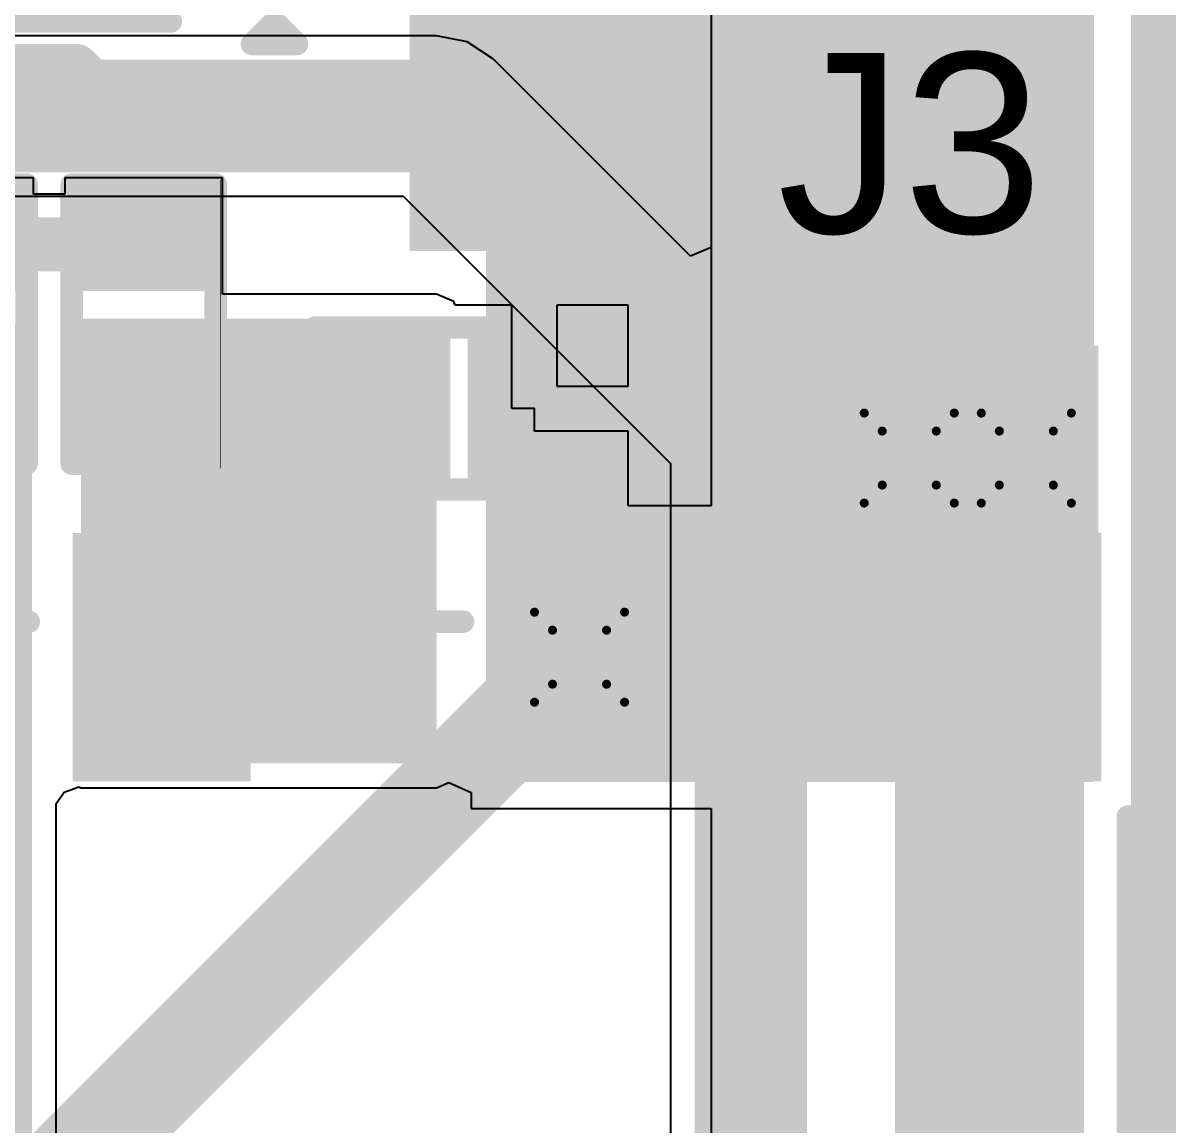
# Model space of a CAD drawing. Header units: inches. Extents: x -0.3 to 9.9, y -0.4 to 5.
# Drawn here: x 4.3742 to 4.6302, y 0.8498 to 1.0946 of the extents above; entities that cross this region are included whole.
import ezdxf

# ---------------------------------------------------------------- set-up
doc = ezdxf.new("R2010")
doc.units = ezdxf.units.IN
doc.header["$MEASUREMENT"] = 0
for name, color, linetype in [('Board Outline', 216, 'Continuous'), ('Bottom Layer', 5, 'Continuous'), ('Bottom Solder', 6, 'Continuous'), ('Drill Drawing', 1, 'Continuous'), ('Top Layer', 1, 'Continuous'), ('Top Overlay', 2, 'Continuous'), ('Top Paste', 8, 'Continuous'), ('Top Solder', 216, 'Continuous'), ('Via Holes', 16, 'Continuous')]:
    doc.layers.add(name, color=color, linetype=linetype)
doc.styles.add('Arial', font='', dxfattribs={"height": 0.2})
doc.styles.add('Arial_Bold', font='', dxfattribs={"height": 0.2})
doc.styles.get('Arial').set_extended_font_data('Arial')
doc.styles.get('Arial_Bold').set_extended_font_data('Arial', bold=True)

# ---------------------------------------------------------------- blocks, each defined once
blk = doc.blocks.new('R___0402_62')
at = {"layer": 'Top Layer'}
for points in [[(-0.0275, -0.0125), (-0.0275, 0.0125), (-0.0095, 0.0125), (-0.0095, -0.0125)], [(0.0095, -0.0125), (0.0095, 0.0125), (0.0275, 0.0125), (0.0275, -0.0125)]]:
    blk.add_hatch(color=1, dxfattribs=at).paths.add_polyline_path(points)
at = {"layer": 'Top Paste'}
for points in [[(-0.0275, -0.0125), (-0.0275, 0.0125), (-0.0095, 0.0125), (-0.0095, -0.0125)], [(0.0095, -0.0125), (0.0095, 0.0125), (0.0275, 0.0125), (0.0275, -0.0125)]]:
    blk.add_hatch(color=8, dxfattribs=at).paths.add_polyline_path(points)
at = {"layer": 'Top Solder'}
for points in [[(-0.02967, -0.01467), (-0.02967, 0.01467), (-0.00733, 0.01467), (-0.00733, -0.01467)], [(0.00733, -0.01467), (0.00733, 0.01467), (0.02967, 0.01467), (0.02967, -0.01467)]]:
    blk.add_hatch(color=216, dxfattribs=at).paths.add_polyline_path(points)
at = {"layer": 'Top Overlay'}
for points in [[(-0.031, -0.016, 0.005, 0.005, 0), (-0.031, 0.016, 0.005, 0.005, 0)], [(0.031, 0.016, 0.005, 0.005, 0), (-0.031, 0.016, 0.005, 0.005, 0)], [(0.031, -0.016, 0.005, 0.005, 0), (0.031, 0.016, 0.005, 0.005, 0)], [(0.031, -0.016, 0.005, 0.005, 0), (-0.031, -0.016, 0.005, 0.005, 0)], [(0.032, -0.017, 0.000127, 0.000127, 0), (-0.032, -0.017, 0.000127, 0.000127, 0)]]:
    blk.add_lwpolyline(points, format="xyseb", dxfattribs=at)
for points in [[(-0.03225, 0.016, 0.0025, 0.0025, 1), (-0.02975, 0.016, 0.0025, 0.0025, 1)], [(-0.03225, 0.016, 0.0025, 0.0025, 1), (-0.02975, 0.016, 0.0025, 0.0025, 1)], [(0.02975, 0.016, 0.0025, 0.0025, 1), (0.03225, 0.016, 0.0025, 0.0025, 1)], [(0.02975, 0.016, 0.0025, 0.0025, 1), (0.03225, 0.016, 0.0025, 0.0025, 1)], [(-0.03225, -0.016, 0.0025, 0.0025, 1), (-0.02975, -0.016, 0.0025, 0.0025, 1)], [(-0.03225, -0.016, 0.0025, 0.0025, 1), (-0.02975, -0.016, 0.0025, 0.0025, 1)], [(0.02975, -0.016, 0.0025, 0.0025, 1), (0.03225, -0.016, 0.0025, 0.0025, 1)], [(0.02975, -0.016, 0.0025, 0.0025, 1), (0.03225, -0.016, 0.0025, 0.0025, 1)], [(-0.03203, -0.017, 0.0000635, 0.0000635, 1), (-0.03197, -0.017, 0.0000635, 0.0000635, 1)], [(0.03197, -0.017, 0.0000635, 0.0000635, 1), (0.03203, -0.017, 0.0000635, 0.0000635, 1)]]:
    blk.add_lwpolyline(points, format="xyseb", close=True, dxfattribs=at)
blk = doc.blocks.new('R___0402_63')
at = {"layer": 'Top Layer'}
for points in [[(-0.0275, -0.0125), (-0.0275, 0.0125), (-0.0095, 0.0125), (-0.0095, -0.0125)], [(0.0095, -0.0125), (0.0095, 0.0125), (0.0275, 0.0125), (0.0275, -0.0125)]]:
    blk.add_hatch(color=1, dxfattribs=at).paths.add_polyline_path(points)
at = {"layer": 'Top Paste'}
for points in [[(-0.0275, -0.0125), (-0.0275, 0.0125), (-0.0095, 0.0125), (-0.0095, -0.0125)], [(0.0095, -0.0125), (0.0095, 0.0125), (0.0275, 0.0125), (0.0275, -0.0125)]]:
    blk.add_hatch(color=8, dxfattribs=at).paths.add_polyline_path(points)
at = {"layer": 'Top Solder'}
for points in [[(-0.02967, -0.01467), (-0.02967, 0.01467), (-0.00733, 0.01467), (-0.00733, -0.01467)], [(0.00733, -0.01467), (0.00733, 0.01467), (0.02967, 0.01467), (0.02967, -0.01467)]]:
    blk.add_hatch(color=216, dxfattribs=at).paths.add_polyline_path(points)
at = {"layer": 'Top Overlay'}
for points in [[(-0.031, 0.016, 0.005, 0.005, 0), (-0.031, -0.016, 0.005, 0.005, 0)], [(-0.031, 0.016, 0.005, 0.005, 0), (0.031, 0.016, 0.005, 0.005, 0)], [(0.031, 0.016, 0.005, 0.005, 0), (0.031, -0.016, 0.005, 0.005, 0)], [(-0.031, -0.016, 0.005, 0.005, 0), (0.031, -0.016, 0.005, 0.005, 0)], [(-0.032, -0.017, 0.000127, 0.000127, 0), (0.032, -0.017, 0.000127, 0.000127, 0)]]:
    blk.add_lwpolyline(points, format="xyseb", dxfattribs=at)
for points in [[(-0.03225, 0.016, 0.0025, 0.0025, 1), (-0.02975, 0.016, 0.0025, 0.0025, 1)], [(-0.03225, 0.016, 0.0025, 0.0025, 1), (-0.02975, 0.016, 0.0025, 0.0025, 1)], [(0.02975, 0.016, 0.0025, 0.0025, 1), (0.03225, 0.016, 0.0025, 0.0025, 1)], [(0.02975, 0.016, 0.0025, 0.0025, 1), (0.03225, 0.016, 0.0025, 0.0025, 1)], [(-0.03225, -0.016, 0.0025, 0.0025, 1), (-0.02975, -0.016, 0.0025, 0.0025, 1)], [(-0.03225, -0.016, 0.0025, 0.0025, 1), (-0.02975, -0.016, 0.0025, 0.0025, 1)], [(0.02975, -0.016, 0.0025, 0.0025, 1), (0.03225, -0.016, 0.0025, 0.0025, 1)], [(0.02975, -0.016, 0.0025, 0.0025, 1), (0.03225, -0.016, 0.0025, 0.0025, 1)], [(-0.03203, -0.017, 0.0000635, 0.0000635, 1), (-0.03197, -0.017, 0.0000635, 0.0000635, 1)], [(0.03197, -0.017, 0.0000635, 0.0000635, 1), (0.03203, -0.017, 0.0000635, 0.0000635, 1)]]:
    blk.add_lwpolyline(points, format="xyseb", close=True, dxfattribs=at)
blk = doc.blocks.new('DM3BT_DSF_PEJS_121')
at = {"layer": 'Top Layer'}
for points in [[(0.23819, -0.10039), (0.28543, -0.10039), (0.28543, -0.13189), (0.23819, -0.13189)], [(0.23819, -0.19488), (0.28543, -0.19488), (0.28543, -0.32087), (0.23819, -0.32087)]]:
    blk.add_hatch(color=1, dxfattribs=at).paths.add_polyline_path(points)
at = {"layer": 'Top Paste'}
for points in [[(0.23819, -0.10039), (0.28543, -0.10039), (0.28543, -0.13189), (0.23819, -0.13189)], [(0.23819, -0.19488), (0.28543, -0.19488), (0.28543, -0.32087), (0.23819, -0.32087)]]:
    blk.add_hatch(color=8, dxfattribs=at).paths.add_polyline_path(points)
at = {"layer": 'Top Solder'}
for points in [[(0.23419, -0.09639), (0.28943, -0.09639), (0.28943, -0.13589), (0.23419, -0.13589)], [(0.23419, -0.19088), (0.28943, -0.19088), (0.28943, -0.32487), (0.23419, -0.32487)]]:
    blk.add_hatch(color=216, dxfattribs=at).paths.add_polyline_path(points)
at = {"layer": 'Top Overlay'}
for points in [[(0.26969, 0.09055, 0.005, 0.005, 0), (0.26969, -0.08661, 0.005, 0.005, 0)], [(0.26969, -0.14567, 0.005, 0.005, 0), (0.26969, -0.18307, 0.005, 0.005, 0)], [(-0.20079, -0.33071, 0.005, 0.005, 0), (0.22638, -0.33071, 0.005, 0.005, 0)]]:
    blk.add_lwpolyline(points, format="xyseb", dxfattribs=at)
for points in [[(0.26844, -0.08661, 0.0025, 0.0025, 1), (0.27094, -0.08661, 0.0025, 0.0025, 1)], [(0.26844, -0.14567, 0.0025, 0.0025, 1), (0.27094, -0.14567, 0.0025, 0.0025, 1)], [(0.26844, -0.18307, 0.0025, 0.0025, 1), (0.27094, -0.18307, 0.0025, 0.0025, 1)], [(0.22513, -0.33071, 0.0025, 0.0025, 1), (0.22763, -0.33071, 0.0025, 0.0025, 1)]]:
    blk.add_lwpolyline(points, format="xyseb", close=True, dxfattribs=at)
blk = doc.blocks.new('DFN1006_2L__140')
at = {"layer": 'Top Layer'}
for points in [[(-0.02756, 0.01299), (-0.00591, 0.01299), (-0.00591, -0.01299), (-0.02756, -0.01299)], [(0.00591, 0.01299), (0.02756, 0.01299), (0.02756, -0.01299), (0.00591, -0.01299)]]:
    blk.add_hatch(color=1, dxfattribs=at).paths.add_polyline_path(points)
at = {"layer": 'Top Overlay'}
blk.add_hatch(color=2, dxfattribs=at).paths.add_polyline_path([(-0.045, -0.02002), (-0.032, -0.02002), (-0.032, 0.01998), (-0.045, 0.01998)])
at = {"layer": 'Top Paste'}
for points in [[(-0.02756, 0.01299), (-0.00591, 0.01299), (-0.00591, -0.01299), (-0.02756, -0.01299)], [(0.00591, 0.01299), (0.02756, 0.01299), (0.02756, -0.01299), (0.00591, -0.01299)]]:
    blk.add_hatch(color=8, dxfattribs=at).paths.add_polyline_path(points)
at = {"layer": 'Top Solder'}
for points in [[(-0.03156, 0.01699), (-0.00191, 0.01699), (-0.00191, -0.01699), (-0.03156, -0.01699)], [(0.00191, 0.01699), (0.03156, 0.01699), (0.03156, -0.01699), (0.00191, -0.01699)]]:
    blk.add_hatch(color=216, dxfattribs=at).paths.add_polyline_path(points)
at = {"layer": 'Top Overlay'}
for points in [[(-0.032, 0.018, 0.005, 0.005, 0), (0.032, 0.018, 0.005, 0.005, 0)], [(-0.032, -0.018, 0.005, 0.005, 0), (-0.032, 0.018, 0.005, 0.005, 0)], [(0.032, -0.018, 0.005, 0.005, 0), (0.032, 0.018, 0.005, 0.005, 0)], [(-0.032, -0.018, 0.005, 0.005, 0), (0.032, -0.018, 0.005, 0.005, 0)]]:
    blk.add_lwpolyline(points, format="xyseb", dxfattribs=at)
for points in [[(-0.03325, 0.018, 0.0025, 0.0025, 1), (-0.03075, 0.018, 0.0025, 0.0025, 1)], [(-0.03325, 0.018, 0.0025, 0.0025, 1), (-0.03075, 0.018, 0.0025, 0.0025, 1)], [(0.03075, 0.018, 0.0025, 0.0025, 1), (0.03325, 0.018, 0.0025, 0.0025, 1)], [(0.03075, 0.018, 0.0025, 0.0025, 1), (0.03325, 0.018, 0.0025, 0.0025, 1)], [(-0.03325, -0.018, 0.0025, 0.0025, 1), (-0.03075, -0.018, 0.0025, 0.0025, 1)], [(-0.03325, -0.018, 0.0025, 0.0025, 1), (-0.03075, -0.018, 0.0025, 0.0025, 1)], [(0.03075, -0.018, 0.0025, 0.0025, 1), (0.03325, -0.018, 0.0025, 0.0025, 1)], [(0.03075, -0.018, 0.0025, 0.0025, 1), (0.03325, -0.018, 0.0025, 0.0025, 1)]]:
    blk.add_lwpolyline(points, format="xyseb", close=True, dxfattribs=at)
blk = doc.blocks.new('S___23_163')
at = {"layer": 'Top Layer'}
for points in [[(-0.01614, 0.05748), (0.01614, 0.05748), (0.01614, 0.02126), (-0.01614, 0.02126)], [(-0.05354, -0.02126), (-0.02126, -0.02126), (-0.02126, -0.05748), (-0.05354, -0.05748)], [(0.02126, -0.02126), (0.05354, -0.02126), (0.05354, -0.05748), (0.02126, -0.05748)]]:
    blk.add_hatch(color=1, dxfattribs=at).paths.add_polyline_path(points)
at = {"layer": 'Top Paste'}
for points in [[(-0.01614, 0.05748), (0.01614, 0.05748), (0.01614, 0.02126), (-0.01614, 0.02126)], [(-0.05354, -0.02126), (-0.02126, -0.02126), (-0.02126, -0.05748), (-0.05354, -0.05748)], [(0.02126, -0.02126), (0.05354, -0.02126), (0.05354, -0.05748), (0.02126, -0.05748)]]:
    blk.add_hatch(color=8, dxfattribs=at).paths.add_polyline_path(points)
at = {"layer": 'Top Solder'}
for points in [[(-0.02014, 0.06148), (0.02014, 0.06148), (0.02014, 0.01726), (-0.02014, 0.01726)], [(-0.05754, -0.01726), (-0.01726, -0.01726), (-0.01726, -0.06148), (-0.05754, -0.06148)], [(0.01726, -0.01726), (0.05754, -0.01726), (0.05754, -0.06148), (0.01726, -0.06148)]]:
    blk.add_hatch(color=216, dxfattribs=at).paths.add_polyline_path(points)
at = {"layer": 'Top Overlay'}
for points in [[(-0.061, 0.032, 0.005, 0.005, 0), (-0.022, 0.032, 0.005, 0.005, 0)], [(-0.061, 0.032, 0.005, 0.005, 0), (-0.061, -0.023, 0.005, 0.005, 0)], [(0.022, 0.032, 0.005, 0.005, 0), (0.061, 0.032, 0.005, 0.005, 0)], [(0.061, 0.032, 0.005, 0.005, 0), (0.061, -0.023, 0.005, 0.005, 0)], [(-0.013, -0.031, 0.005, 0.005, 0), (0.013, -0.031, 0.005, 0.005, 0)], [(-0.066, -0.041, 0.005, 0.005, 0), (-0.066, -0.051, 0.005, 0.005, 0)], [(-0.066, -0.041, 0.005, 0.005, 0), (-0.061, -0.046, 0.005, 0.005, 0)], [(-0.061, -0.046, 0.005, 0.005, 0), (-0.066, -0.051, 0.005, 0.005, 0)]]:
    blk.add_lwpolyline(points, format="xyseb", dxfattribs=at)
for points in [[(-0.06225, 0.032, 0.0025, 0.0025, 1), (-0.05975, 0.032, 0.0025, 0.0025, 1)], [(-0.06225, 0.032, 0.0025, 0.0025, 1), (-0.05975, 0.032, 0.0025, 0.0025, 1)], [(-0.02325, 0.032, 0.0025, 0.0025, 1), (-0.02075, 0.032, 0.0025, 0.0025, 1)], [(0.02075, 0.032, 0.0025, 0.0025, 1), (0.02325, 0.032, 0.0025, 0.0025, 1)], [(0.05975, 0.032, 0.0025, 0.0025, 1), (0.06225, 0.032, 0.0025, 0.0025, 1)], [(0.05975, 0.032, 0.0025, 0.0025, 1), (0.06225, 0.032, 0.0025, 0.0025, 1)], [(-0.06225, -0.023, 0.0025, 0.0025, 1), (-0.05975, -0.023, 0.0025, 0.0025, 1)], [(0.05975, -0.023, 0.0025, 0.0025, 1), (0.06225, -0.023, 0.0025, 0.0025, 1)], [(-0.01425, -0.031, 0.0025, 0.0025, 1), (-0.01175, -0.031, 0.0025, 0.0025, 1)], [(0.01175, -0.031, 0.0025, 0.0025, 1), (0.01425, -0.031, 0.0025, 0.0025, 1)], [(-0.06725, -0.041, 0.0025, 0.0025, 1), (-0.06475, -0.041, 0.0025, 0.0025, 1)], [(-0.06725, -0.041, 0.0025, 0.0025, 1), (-0.06475, -0.041, 0.0025, 0.0025, 1)], [(-0.06225, -0.046, 0.0025, 0.0025, 1), (-0.05975, -0.046, 0.0025, 0.0025, 1)], [(-0.06225, -0.046, 0.0025, 0.0025, 1), (-0.05975, -0.046, 0.0025, 0.0025, 1)], [(-0.06725, -0.051, 0.0025, 0.0025, 1), (-0.06475, -0.051, 0.0025, 0.0025, 1)], [(-0.06725, -0.051, 0.0025, 0.0025, 1), (-0.06475, -0.051, 0.0025, 0.0025, 1)]]:
    blk.add_lwpolyline(points, format="xyseb", close=True, dxfattribs=at)

msp = doc.modelspace()

# ---------------------------------------------------------------- hatches: boundary and pattern name
at = {"layer": 'Bottom Layer'}
msp.add_hatch(color=5, dxfattribs=at).paths.add_polyline_path([(4.554, 0.966), (4.613, 0.966), (4.613, 1.023), (4.554, 1.023)])
h = msp.add_hatch(color=5, dxfattribs=at)
edge = h.paths.add_edge_path()
edge.add_arc((4.571, 0.998), 0.01181, 0, 360)
h = msp.add_hatch(color=5, dxfattribs=at)
edge = h.paths.add_edge_path()
edge.add_arc((4.597, 0.998), 0.01181, 0, 360)
h = msp.add_hatch(color=5, dxfattribs=at)
edge = h.paths.add_edge_path()
edge.add_arc((4.49776, 0.95376), 0.01181, 0, 360)
at = {"layer": 'Bottom Solder'}
h = msp.add_hatch(color=6, dxfattribs=at)
edge = h.paths.add_edge_path()
edge.add_arc((4.571, 0.998), 0.00591, 0, 360)
h = msp.add_hatch(color=6, dxfattribs=at)
edge = h.paths.add_edge_path()
edge.add_arc((4.597, 0.998), 0.00591, 0, 360)
h = msp.add_hatch(color=6, dxfattribs=at)
edge = h.paths.add_edge_path()
edge.add_arc((4.49776, 0.95376), 0.00591, 0, 360)
at = {"layer": 'Top Layer'}
for points in [[(4.46, 1.044), (4.612, 1.044), (4.612, 1.21695), (4.46, 1.21695)], [(4.477, 0.926), (4.612, 0.926), (4.612, 1.06), (4.477, 1.06)], [(4.33413, 0.197), (4.37613, 0.197), (4.37613, 1.028), (4.33413, 1.028)], [(4.387, 0.93017), (4.466, 0.93017), (4.466, 1.02898), (4.387, 1.02898)], [(4.56782, 0.43795), (4.60982, 0.43795), (4.60982, 0.93795), (4.56782, 0.93795)]]:
    msp.add_hatch(color=1, dxfattribs=at).paths.add_polyline_path(points)
h = msp.add_hatch(color=1, dxfattribs=at)
edge = h.paths.add_edge_path()
edge.add_arc((4.571, 0.998), 0.01181, 0, 360)
h = msp.add_hatch(color=1, dxfattribs=at)
edge = h.paths.add_edge_path()
edge.add_arc((4.597, 0.998), 0.01181, 0, 360)
h = msp.add_hatch(color=1, dxfattribs=at)
edge = h.paths.add_edge_path()
edge.add_arc((4.49776, 0.95376), 0.01181, 0, 360)
at = {"layer": 'Top Solder'}
h = msp.add_hatch(color=216, dxfattribs=at)
edge = h.paths.add_edge_path()
edge.add_arc((4.571, 0.998), 0.00591, 0, 360)
h = msp.add_hatch(color=216, dxfattribs=at)
edge = h.paths.add_edge_path()
edge.add_arc((4.597, 0.998), 0.00591, 0, 360)
h = msp.add_hatch(color=216, dxfattribs=at)
edge = h.paths.add_edge_path()
edge.add_arc((4.49776, 0.95376), 0.00591, 0, 360)
at = {"layer": 'Via Holes'}
h = msp.add_hatch(color=7, dxfattribs=at)
edge = h.paths.add_edge_path()
edge.add_arc((4.571, 0.998), 0.00591, 0, 360)
h = msp.add_hatch(color=7, dxfattribs=at)
edge = h.paths.add_edge_path()
edge.add_arc((4.597, 0.998), 0.00591, 0, 360)
h = msp.add_hatch(color=7, dxfattribs=at)
edge = h.paths.add_edge_path()
edge.add_arc((4.49776, 0.95376), 0.00591, 0, 360)

# ---------------------------------------------------------------- linework, layer by layer
at = {"layer": 'Board Outline'}
msp.add_lwpolyline([(4.62523, 2.76795, 0.01, 0.01, 0), (4.62523, -0.122, 0.01, 0.01, 0)], format="xyseb", dxfattribs=at)
at = {"layer": 'Bottom Layer'}
for p, q in [((4.527, 1.15728), (4.527, 1.04477)), ((4.466, 1.09184), (4.22239, 1.09184)), ((4.47283, 1.09048), (4.466, 1.09184)), ((4.47862, 1.08662), (4.47283, 1.09048)), ((4.52238, 1.04285), (4.47862, 1.08662)), ((4.215, 1.05616), (4.45861, 1.05616)), ((4.45861, 1.05616), (4.51798, 0.99679)), ((4.527, 1.04477), (4.52238, 1.04285)), ((4.51798, 0.99679), (4.51798, 0.82895))]:
    msp.add_line(p, q, dxfattribs=at)
for points in [[(4.215, 1.074, 0.025, 0.025, 0), (4.466, 1.074, 0.025, 0.025, 0)], [(4.466, 1.074, 0.025, 0.025, 0), (4.53582, 1.00418, 0.025, 0.025, 0)], [(4.53582, 0.82895, 0.025, 0.025, 0), (4.53582, 1.00418, 0.025, 0.025, 0)], [(4.341, 0.797, 0.022, 0.022, 0), (4.49723, 0.95323, 0.022, 0.022, 0)], [(4.49723, 0.95323, 0.022, 0.022, 0), (4.49778, 0.95323, 0.022, 0.022, 0)], [(4.49778, 0.95323, 0.022, 0.022, 0), (4.498, 0.95301, 0.022, 0.022, 0)]]:
    msp.add_lwpolyline(points, format="xyseb", dxfattribs=at)
for points in [[(4.45975, 1.074, 0.0125, 0.0125, 1), (4.47225, 1.074, 0.0125, 0.0125, 1)], [(4.45975, 1.074, 0.0125, 0.0125, 1), (4.47225, 1.074, 0.0125, 0.0125, 1)], [(4.52957, 1.00418, 0.0125, 0.0125, 1), (4.54207, 1.00418, 0.0125, 0.0125, 1)], [(4.52957, 1.00418, 0.0125, 0.0125, 1), (4.54207, 1.00418, 0.0125, 0.0125, 1)], [(4.49173, 0.95323, 0.011, 0.011, 1), (4.50273, 0.95323, 0.011, 0.011, 1)], [(4.49173, 0.95323, 0.011, 0.011, 1), (4.50273, 0.95323, 0.011, 0.011, 1)], [(4.49228, 0.95323, 0.011, 0.011, 1), (4.50328, 0.95323, 0.011, 0.011, 1)], [(4.49228, 0.95323, 0.011, 0.011, 1), (4.50328, 0.95323, 0.011, 0.011, 1)], [(4.4925, 0.95301, 0.011, 0.011, 1), (4.5035, 0.95301, 0.011, 0.011, 1)]]:
    msp.add_lwpolyline(points, format="xyseb", close=True, dxfattribs=at)
at = {"layer": 'Drill Drawing'}
for points in [[(4.561, 1.008, 0.002, 0.002, 0), (4.581, 1.008, 0.002, 0.002, 0)], [(4.561, 0.988, 0.002, 0.002, 0), (4.561, 1.008, 0.002, 0.002, 0)], [(4.581, 0.988, 0.002, 0.002, 0), (4.581, 1.008, 0.002, 0.002, 0)], [(4.587, 1.008, 0.002, 0.002, 0), (4.607, 1.008, 0.002, 0.002, 0)], [(4.587, 0.988, 0.002, 0.002, 0), (4.587, 1.008, 0.002, 0.002, 0)], [(4.607, 0.988, 0.002, 0.002, 0), (4.607, 1.008, 0.002, 0.002, 0)], [(4.565, 1.004, 0.002, 0.002, 0), (4.577, 1.004, 0.002, 0.002, 0)], [(4.565, 0.992, 0.002, 0.002, 0), (4.565, 1.004, 0.002, 0.002, 0)], [(4.577, 0.992, 0.002, 0.002, 0), (4.577, 1.004, 0.002, 0.002, 0)], [(4.591, 1.004, 0.002, 0.002, 0), (4.603, 1.004, 0.002, 0.002, 0)], [(4.591, 0.992, 0.002, 0.002, 0), (4.591, 1.004, 0.002, 0.002, 0)], [(4.603, 0.992, 0.002, 0.002, 0), (4.603, 1.004, 0.002, 0.002, 0)], [(4.565, 0.992, 0.002, 0.002, 0), (4.577, 0.992, 0.002, 0.002, 0)], [(4.591, 0.992, 0.002, 0.002, 0), (4.603, 0.992, 0.002, 0.002, 0)], [(4.561, 0.988, 0.002, 0.002, 0), (4.581, 0.988, 0.002, 0.002, 0)], [(4.587, 0.988, 0.002, 0.002, 0), (4.607, 0.988, 0.002, 0.002, 0)], [(4.48776, 0.96376, 0.002, 0.002, 0), (4.50776, 0.96376, 0.002, 0.002, 0)], [(4.48776, 0.94376, 0.002, 0.002, 0), (4.48776, 0.96376, 0.002, 0.002, 0)], [(4.50776, 0.94376, 0.002, 0.002, 0), (4.50776, 0.96376, 0.002, 0.002, 0)], [(4.49176, 0.95976, 0.002, 0.002, 0), (4.50376, 0.95976, 0.002, 0.002, 0)], [(4.49176, 0.94776, 0.002, 0.002, 0), (4.49176, 0.95976, 0.002, 0.002, 0)], [(4.50376, 0.94776, 0.002, 0.002, 0), (4.50376, 0.95976, 0.002, 0.002, 0)], [(4.49176, 0.94776, 0.002, 0.002, 0), (4.50376, 0.94776, 0.002, 0.002, 0)], [(4.48776, 0.94376, 0.002, 0.002, 0), (4.50776, 0.94376, 0.002, 0.002, 0)]]:
    msp.add_lwpolyline(points, format="xyseb", dxfattribs=at)
for points in [[(4.5605, 1.008, 0.001, 0.001, 1), (4.5615, 1.008, 0.001, 0.001, 1)], [(4.5605, 1.008, 0.001, 0.001, 1), (4.5615, 1.008, 0.001, 0.001, 1)], [(4.5805, 1.008, 0.001, 0.001, 1), (4.5815, 1.008, 0.001, 0.001, 1)], [(4.5805, 1.008, 0.001, 0.001, 1), (4.5815, 1.008, 0.001, 0.001, 1)], [(4.5865, 1.008, 0.001, 0.001, 1), (4.5875, 1.008, 0.001, 0.001, 1)], [(4.5865, 1.008, 0.001, 0.001, 1), (4.5875, 1.008, 0.001, 0.001, 1)], [(4.6065, 1.008, 0.001, 0.001, 1), (4.6075, 1.008, 0.001, 0.001, 1)], [(4.6065, 1.008, 0.001, 0.001, 1), (4.6075, 1.008, 0.001, 0.001, 1)], [(4.5645, 1.004, 0.001, 0.001, 1), (4.5655, 1.004, 0.001, 0.001, 1)], [(4.5645, 1.004, 0.001, 0.001, 1), (4.5655, 1.004, 0.001, 0.001, 1)], [(4.5765, 1.004, 0.001, 0.001, 1), (4.5775, 1.004, 0.001, 0.001, 1)], [(4.5765, 1.004, 0.001, 0.001, 1), (4.5775, 1.004, 0.001, 0.001, 1)], [(4.5905, 1.004, 0.001, 0.001, 1), (4.5915, 1.004, 0.001, 0.001, 1)], [(4.5905, 1.004, 0.001, 0.001, 1), (4.5915, 1.004, 0.001, 0.001, 1)], [(4.6025, 1.004, 0.001, 0.001, 1), (4.6035, 1.004, 0.001, 0.001, 1)], [(4.6025, 1.004, 0.001, 0.001, 1), (4.6035, 1.004, 0.001, 0.001, 1)], [(4.5645, 0.992, 0.001, 0.001, 1), (4.5655, 0.992, 0.001, 0.001, 1)], [(4.5645, 0.992, 0.001, 0.001, 1), (4.5655, 0.992, 0.001, 0.001, 1)], [(4.5765, 0.992, 0.001, 0.001, 1), (4.5775, 0.992, 0.001, 0.001, 1)], [(4.5765, 0.992, 0.001, 0.001, 1), (4.5775, 0.992, 0.001, 0.001, 1)], [(4.5905, 0.992, 0.001, 0.001, 1), (4.5915, 0.992, 0.001, 0.001, 1)], [(4.5905, 0.992, 0.001, 0.001, 1), (4.5915, 0.992, 0.001, 0.001, 1)], [(4.6025, 0.992, 0.001, 0.001, 1), (4.6035, 0.992, 0.001, 0.001, 1)], [(4.6025, 0.992, 0.001, 0.001, 1), (4.6035, 0.992, 0.001, 0.001, 1)], [(4.5605, 0.988, 0.001, 0.001, 1), (4.5615, 0.988, 0.001, 0.001, 1)], [(4.5605, 0.988, 0.001, 0.001, 1), (4.5615, 0.988, 0.001, 0.001, 1)], [(4.5805, 0.988, 0.001, 0.001, 1), (4.5815, 0.988, 0.001, 0.001, 1)], [(4.5805, 0.988, 0.001, 0.001, 1), (4.5815, 0.988, 0.001, 0.001, 1)], [(4.5865, 0.988, 0.001, 0.001, 1), (4.5875, 0.988, 0.001, 0.001, 1)], [(4.5865, 0.988, 0.001, 0.001, 1), (4.5875, 0.988, 0.001, 0.001, 1)], [(4.6065, 0.988, 0.001, 0.001, 1), (4.6075, 0.988, 0.001, 0.001, 1)], [(4.6065, 0.988, 0.001, 0.001, 1), (4.6075, 0.988, 0.001, 0.001, 1)], [(4.48726, 0.96376, 0.001, 0.001, 1), (4.48826, 0.96376, 0.001, 0.001, 1)], [(4.48726, 0.96376, 0.001, 0.001, 1), (4.48826, 0.96376, 0.001, 0.001, 1)], [(4.50726, 0.96376, 0.001, 0.001, 1), (4.50826, 0.96376, 0.001, 0.001, 1)], [(4.50726, 0.96376, 0.001, 0.001, 1), (4.50826, 0.96376, 0.001, 0.001, 1)], [(4.49126, 0.95976, 0.001, 0.001, 1), (4.49226, 0.95976, 0.001, 0.001, 1)], [(4.49126, 0.95976, 0.001, 0.001, 1), (4.49226, 0.95976, 0.001, 0.001, 1)], [(4.50326, 0.95976, 0.001, 0.001, 1), (4.50426, 0.95976, 0.001, 0.001, 1)], [(4.50326, 0.95976, 0.001, 0.001, 1), (4.50426, 0.95976, 0.001, 0.001, 1)], [(4.49126, 0.94776, 0.001, 0.001, 1), (4.49226, 0.94776, 0.001, 0.001, 1)], [(4.49126, 0.94776, 0.001, 0.001, 1), (4.49226, 0.94776, 0.001, 0.001, 1)], [(4.50326, 0.94776, 0.001, 0.001, 1), (4.50426, 0.94776, 0.001, 0.001, 1)], [(4.50326, 0.94776, 0.001, 0.001, 1), (4.50426, 0.94776, 0.001, 0.001, 1)], [(4.48726, 0.94376, 0.001, 0.001, 1), (4.48826, 0.94376, 0.001, 0.001, 1)], [(4.48726, 0.94376, 0.001, 0.001, 1), (4.48826, 0.94376, 0.001, 0.001, 1)], [(4.50726, 0.94376, 0.001, 0.001, 1), (4.50826, 0.94376, 0.001, 0.001, 1)], [(4.50726, 0.94376, 0.001, 0.001, 1), (4.50826, 0.94376, 0.001, 0.001, 1)]]:
    msp.add_lwpolyline(points, format="xyseb", close=True, dxfattribs=at)
at = {"layer": 'Top Layer'}
for p, q in [((4.527, 1.19091), (4.527, 0.98738)), ((4.37646, 1.06026), (4.34146, 1.06026)), ((4.37646, 1.05666), (4.37646, 1.06026)), ((4.41846, 1.06026), (4.38346, 1.06026)), ((4.38346, 1.06026), (4.38346, 1.05666)), ((4.41846, 1.03439), (4.41846, 1.06026)), ((4.38346, 1.05666), (4.37646, 1.05666)), ((4.466, 1.03439), (4.41846, 1.03439)), ((4.46983, 1.03281), (4.466, 1.03439)), ((4.47016, 1.03199), (4.46983, 1.03281)), ((4.48273, 1.03199), (4.47016, 1.03199)), ((4.48273, 1.009), (4.48273, 1.03199)), ((4.50856, 1.03199), (4.49273, 1.03199)), ((4.49273, 1.03199), (4.49273, 1.014)), ((4.50856, 1.014), (4.50856, 1.03199)), ((4.49273, 1.014), (4.50856, 1.014)), ((4.48773, 1.009), (4.48273, 1.009)), ((4.48773, 1.004), (4.48773, 1.009)), ((4.50856, 1.004), (4.48773, 1.004)), ((4.50856, 0.98738), (4.50856, 1.004)), ((4.527, 0.98738), (4.50856, 0.98738)), ((4.38328, 0.92377), (4.38654, 0.92495)), ((4.38654, 0.92495), (4.387, 0.92476)), ((4.387, 0.92476), (4.466, 0.92476)), ((4.466, 0.92476), (4.4687, 0.92588)), ((4.4687, 0.92588), (4.4737, 0.92369)), ((4.38154, 0.92125), (4.38328, 0.92377)), ((4.4737, 0.92369), (4.4737, 0.92014)), ((4.38154, 0.24541), (4.38154, 0.92125)), ((4.4737, 0.92014), (4.527, 0.92014)), ((4.527, 0.92014), (4.527, 0.84327))]:
    msp.add_line(p, q, dxfattribs=at)
for points in [[(4.35896, 1.04545, 0.012, 0.012, 0), (4.40096, 1.04545, 0.012, 0.012, 0)], [(4.48773, 1.009, 0.022, 0.022, 0), (4.54611, 1.009, 0.022, 0.022, 0)], [(4.54611, 1.009, 0.022, 0.022, 0), (4.559, 0.99611, 0.022, 0.022, 0)], [(4.559, 0.96606, 0.022, 0.022, 0), (4.559, 0.99611, 0.022, 0.022, 0)], [(4.5467, 0.95376, 0.022, 0.022, 0), (4.559, 0.96606, 0.022, 0.022, 0)], [(4.49776, 0.95376, 0.022, 0.022, 0), (4.5467, 0.95376, 0.022, 0.022, 0)]]:
    msp.add_lwpolyline(points, format="xyseb", dxfattribs=at)
for points in [[(4.39796, 1.04545, 0.006, 0.006, 1), (4.40396, 1.04545, 0.006, 0.006, 1)], [(4.48223, 1.009, 0.011, 0.011, 1), (4.49323, 1.009, 0.011, 0.011, 1)], [(4.54061, 1.009, 0.011, 0.011, 1), (4.55161, 1.009, 0.011, 0.011, 1)], [(4.54061, 1.009, 0.011, 0.011, 1), (4.55161, 1.009, 0.011, 0.011, 1)], [(4.5535, 0.99611, 0.011, 0.011, 1), (4.5645, 0.99611, 0.011, 0.011, 1)], [(4.5535, 0.99611, 0.011, 0.011, 1), (4.5645, 0.99611, 0.011, 0.011, 1)], [(4.5535, 0.96606, 0.011, 0.011, 1), (4.5645, 0.96606, 0.011, 0.011, 1)], [(4.5535, 0.96606, 0.011, 0.011, 1), (4.5645, 0.96606, 0.011, 0.011, 1)], [(4.49226, 0.95376, 0.011, 0.011, 1), (4.50326, 0.95376, 0.011, 0.011, 1)], [(4.5412, 0.95376, 0.011, 0.011, 1), (4.5522, 0.95376, 0.011, 0.011, 1)], [(4.5412, 0.95376, 0.011, 0.011, 1), (4.5522, 0.95376, 0.011, 0.011, 1)]]:
    msp.add_lwpolyline(points, format="xyseb", close=True, dxfattribs=at)
at = {"layer": 'Top Overlay'}
for points in [[(4.335, 1.085, 0.01, 0.01, 0), (4.386, 1.085, 0.01, 0.01, 0)], [(4.386, 1.085, 0.01, 0.01, 0), (4.402, 1.069, 0.01, 0.01, 0)]]:
    msp.add_lwpolyline(points, format="xyseb", dxfattribs=at)
for points in [[(4.3835, 1.085, 0.005, 0.005, 1), (4.3885, 1.085, 0.005, 0.005, 1)], [(4.3835, 1.085, 0.005, 0.005, 1), (4.3885, 1.085, 0.005, 0.005, 1)], [(4.3995, 1.069, 0.005, 0.005, 1), (4.4045, 1.069, 0.005, 0.005, 1)]]:
    msp.add_lwpolyline(points, format="xyseb", close=True, dxfattribs=at)

# ---------------------------------------------------------------- block references
for name, p, rotation in [('S___23_163', (4.384, 1.156), 90), ('R___0402_62', (4.35896, 1.02776), 270), ('R___0402_63', (4.40096, 1.02776), 90), ('DM3BT_DSF_PEJS_121', (4.28882, 0.69195), 90)]:
    msp.add_blockref(name, p, dxfattribs=dict(rotation=rotation))
msp.add_blockref('DFN1006_2L__140', (4.471, 1.009))

# ---------------------------------------------------------------- texts
for s, height, style, p in [('J3', 0.04, 'Arial', (4.54168, 1.04801)), ('D', 0.045, 'Arial_Bold', (4.477, 1.033))]:
    msp.add_text(s, height=height, dxfattribs=dict(at, style=style)).set_placement(p)

doc.saveas('drawing.dxf')
